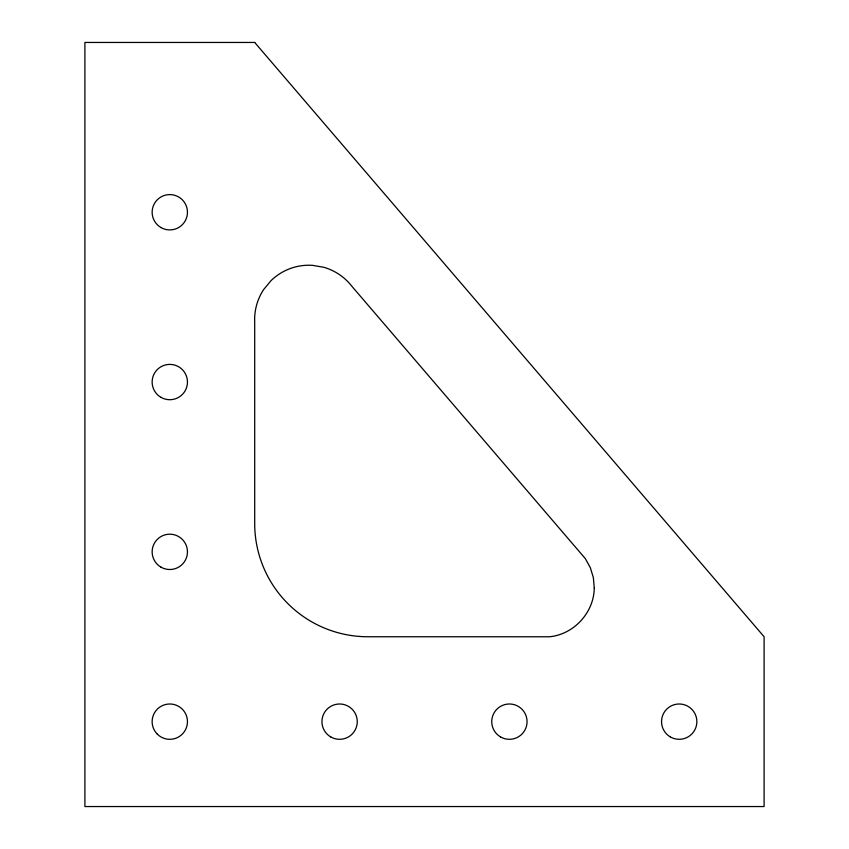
<?xml version="1.0" encoding="UTF-8"?>
<svg xmlns="http://www.w3.org/2000/svg" width="849" height="849" viewBox="0 0 849 849"><rect width="100%" height="100%" fill="white"/><g stroke="black" fill="none" stroke-linecap="round" stroke-linejoin="round"><path stroke-width="1.27" d="M594.258 587.901C594.077 612.479 573.892 634.479 549.42 636.771L367.904 636.75A113.204 113.204 0 0 1 254.7 523.546L254.7 322.004A54.294 54.294 0 0 1 263.678 289.52L270.937 280.732A54.294 54.294 0 0 1 312.538 265.344L323.777 267.286A54.294 54.294 0 0 1 351.73 286.102L585.354 558.642L590.342 567.705L593.355 577.596L594.258 587.901M254.7 42.45L84.9 42.45L84.9 806.55L764.1 806.55L764.1 636.75L254.7 42.45M670.37 736.943A17.659 17.659 0 0 0 696.859 721.65A17.659 17.659 0 0 0 670.37 706.357A17.659 17.659 0 0 0 670.37 736.943M160.97 227.543A17.659 17.659 0 0 0 187.459 212.25A17.659 17.659 0 0 0 160.97 196.957A17.659 17.659 0 0 0 160.97 227.543M500.57 736.943A17.659 17.659 0 0 0 527.059 721.65A17.659 17.659 0 0 0 500.57 706.357A17.659 17.659 0 0 0 500.57 736.943M157.309 734.141A17.659 17.659 0 0 0 186.854 726.224A17.659 17.659 0 0 0 165.226 704.596A17.659 17.659 0 0 0 157.309 734.141M160.97 397.343A17.659 17.659 0 0 0 187.459 382.05A17.659 17.659 0 0 0 160.97 366.757A17.659 17.659 0 0 0 160.97 397.343M160.97 567.143A17.659 17.659 0 0 0 187.459 551.85A17.659 17.659 0 0 0 160.97 536.557A17.659 17.659 0 0 0 160.97 567.143M330.77 736.943A17.659 17.659 0 0 0 357.259 721.65A17.659 17.659 0 0 0 330.77 706.357A17.659 17.659 0 0 0 330.77 736.943"/></g></svg>
